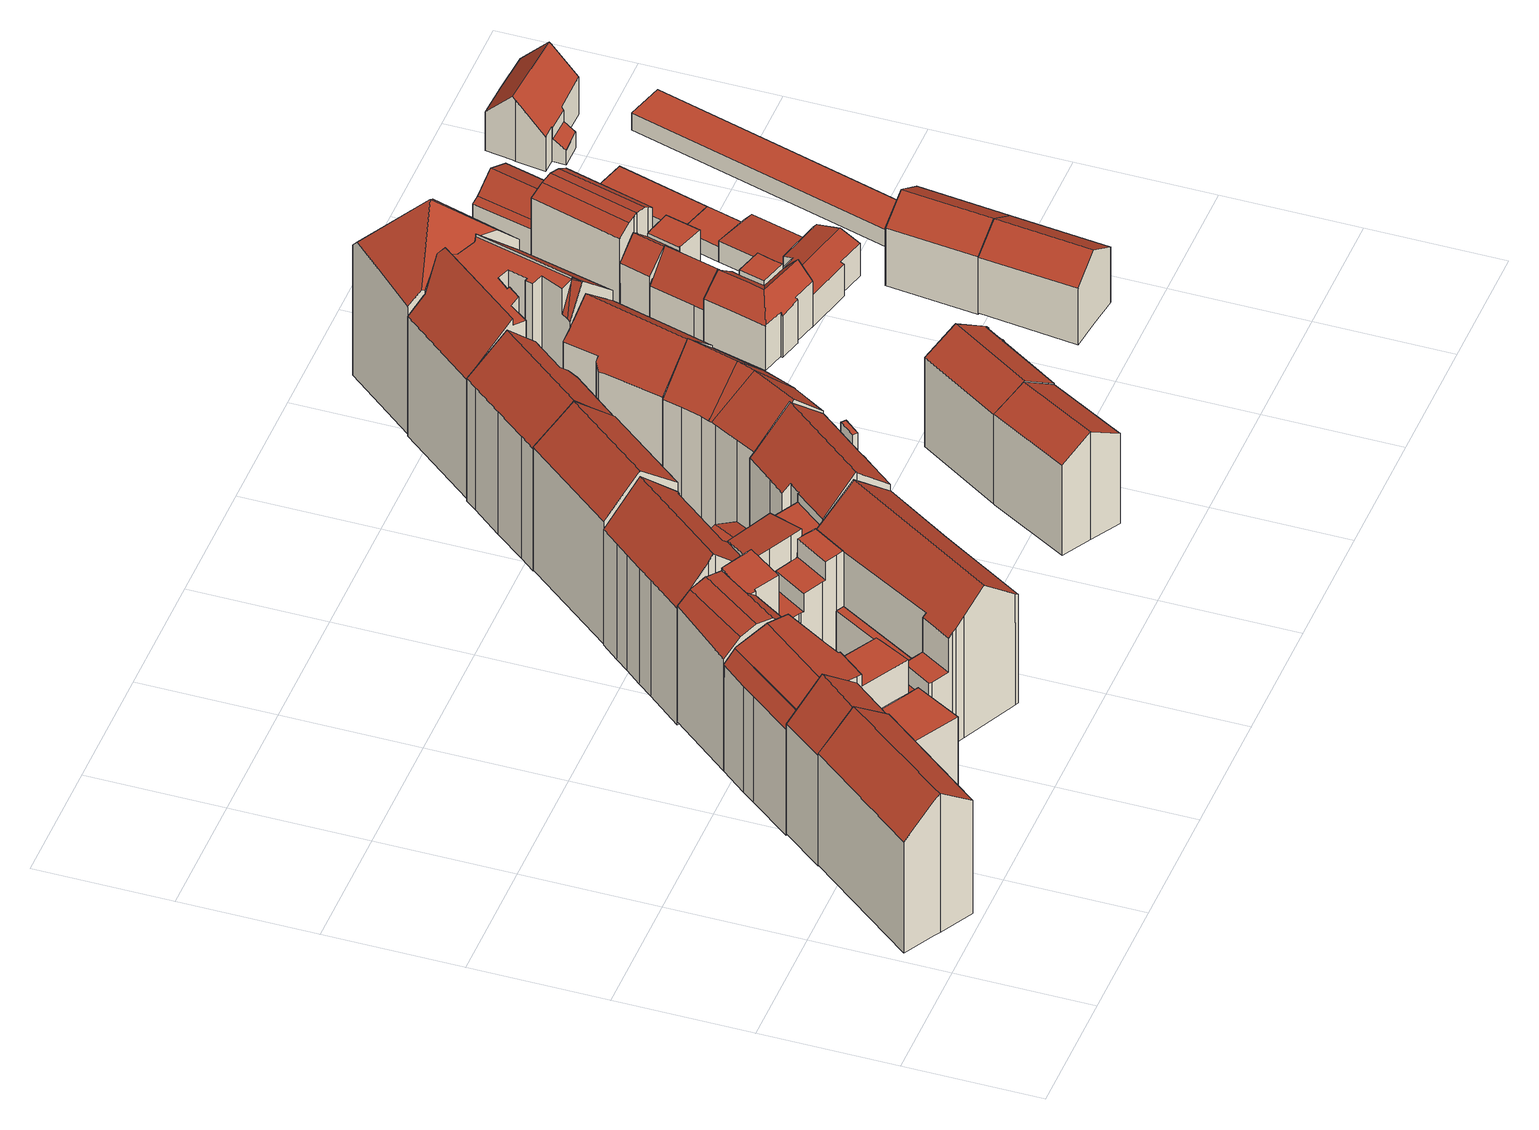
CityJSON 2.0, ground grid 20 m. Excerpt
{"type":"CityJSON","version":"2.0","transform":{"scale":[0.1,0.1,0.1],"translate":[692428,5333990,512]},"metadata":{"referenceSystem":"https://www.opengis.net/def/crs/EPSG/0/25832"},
"CityObjects":{
"building1":{"type":"Building","attributes":{"Gemeindeschluessel":"09162000","HoeheDach":"537.139","HoeheGrund":"513.610","Methode":"2000","NiedrigsteTraufeDesGebaeudes":"532.372","Geometrietyp2DReferenz":"3000","function":"31001_9998","roofType":"3100","measuredHeight":23.53,"storeysAboveGround":6},"geometry":[{"type":"MultiSurface","lod":"2","boundaries":[[[0,1,2,3,4,5]],[[6,7,8,9,5,4,3,10,11,12]],[[13,14,15,16,2,1,0]],[[9,8,7,17,14,13,0,5]],[[6,18,17,7]],[[15,19,12,11,10,16]],[[3,2,16,10]],[[12,19,18,6]],[[17,18,19,15,14]]],"semantics":{"surfaces":[{"type":"WallSurface"},{"type":"GroundSurface"},{"type":"RoofSurface"}],"values":[0,1,2,0,0,0,0,0,2]}}]},
"building2":{"type":"Building","attributes":{"Gemeindeschluessel":"09162000","HoeheDach":"537.050","HoeheGrund":"513.535","Methode":"2000","NiedrigsteTraufeDesGebaeudes":"531.983","Geometrietyp2DReferenz":"3000","function":"31001_9998","roofType":"3100","measuredHeight":23.52,"storeysAboveGround":4},"geometry":[{"type":"MultiSurface","lod":"2","boundaries":[[[20,21,22,23,24]],[[25,26,27,28]],[[24,29,30,20]],[[21,26,25,22]],[[23,16,29,24]],[[20,30,27,26,21]],[[16,28,27,30,29]],[[22,25,28,16,23]]],"semantics":{"surfaces":[{"type":"GroundSurface"},{"type":"RoofSurface"},{"type":"WallSurface"}],"values":[0,1,2,2,2,2,1,2]}}]},
"building3":{"type":"Building","attributes":{"Gemeindeschluessel":"09162000","HoeheDach":"525.330","HoeheGrund":"513.030","Methode":"2000","NiedrigsteTraufeDesGebaeudes":"525.330","Geometrietyp2DReferenz":"3000","function":"31001_9998","roofType":"1000","measuredHeight":12.3,"storeysAboveGround":3},"geometry":[{"type":"MultiSurface","lod":"2","boundaries":[[[31,32,33,34,35,36]],[[37,38,39,40,41,42]],[[43,44,45,46,34,33]],[[47,48,40,39]],[[38,37,49,36,35,34,46,45,47,39]],[[49,37,42,50,31,36]],[[45,44,48,47]],[[50,42,41,40,48,44,43,33,32,31]]],"semantics":{"surfaces":[{"type":"WallSurface"},{"type":"GroundSurface"},{"type":"RoofSurface"}],"values":[0,0,0,0,1,0,0,2]}}]},
"building4":{"type":"Building","attributes":{"Gemeindeschluessel":"09162000","HoeheDach":"533.852","HoeheGrund":"513.115","Methode":"2000","NiedrigsteTraufeDesGebaeudes":"531.038","Geometrietyp2DReferenz":"3000","function":"31001_9998","roofType":"3100","measuredHeight":20.74,"storeysAboveGround":5},"geometry":[{"type":"MultiSurface","lod":"2","boundaries":[[[51,52,53,54,55,56,57,58,59,60,61,62,63,64,65]],[[53,66,67,54]],[[68,69,70,67,66,71]],[[52,71,66,53]],[[61,72,73,62]],[[56,55,70,69,74,75,76]],[[77,78,79,80,81,82,76,75,83]],[[84,85,86,73,72,87,88,89]],[[88,79,78,89]],[[63,86,85,64]],[[51,65,84,89,78,77]],[[58,81,80,59]],[[64,85,84,65]],[[68,90,74,69]],[[60,59,80,79,88,87]],[[83,75,74,90]],[[54,67,70,55]],[[62,73,86,63]],[[57,82,81,58]],[[60,87,72,61]],[[52,51,77,83,90,68,71]],[[56,76,82,57]]],"semantics":{"surfaces":[{"type":"GroundSurface"},{"type":"WallSurface"},{"type":"RoofSurface"}],"values":[0,1,2,1,1,1,2,2,1,1,1,1,1,1,1,2,1,1,1,1,1,1]}}]},
"building5":{"type":"Building","attributes":{"Gemeindeschluessel":"09162000","HoeheDach":"534.780","HoeheGrund":"513.136","Methode":"2000","NiedrigsteTraufeDesGebaeudes":"531.950","Geometrietyp2DReferenz":"3000","function":"31001_1000","roofType":"3100","measuredHeight":21.64,"storeysAboveGround":5},"geometry":[{"type":"MultiSurface","lod":"2","boundaries":[[[91,92,93,94,95,96]],[[97,98,99,100,101]],[[56,97,101,102,103,104,55]],[[101,100,105,94,93,106,107,102]],[[108,100,99]],[[105,95,94]],[[102,107,109,103]],[[56,110,111,112,98,97]],[[55,104,113,114]],[[99,112,111,115,116,96,95,105,108]],[[105,100,108]],[[98,112,99]],[[117,106,93,92]],[[118,116,115,119]],[[117,114,113,109,107,106]],[[119,115,111,110]],[[103,109,113,104]],[[56,55,114,117,92,91,118,119,110]],[[91,96,116,118]]],"semantics":{"surfaces":[{"type":"WallSurface"},{"type":"RoofSurface"},{"type":"GroundSurface"}],"values":[0,1,0,1,0,0,1,0,0,1,0,0,0,0,0,0,1,2,0]}}]},
"building6":{"type":"Building","attributes":{"Gemeindeschluessel":"09162000","HoeheDach":"521.629","HoeheGrund":"512.450","Methode":"1000","NiedrigsteTraufeDesGebaeudes":"521.629","Geometrietyp2DReferenz":"3000","function":"51009_1610","roofType":"1000","measuredHeight":9.18},"geometry":[{"type":"MultiSurface","lod":"2","boundaries":[[[120,121,122,123]],[[124,125,126,127]],[[127,120,123,124]],[[127,126,121,120]],[[123,122,125,124]],[[125,122,121,126]]],"semantics":{"surfaces":[{"type":"WallSurface"},{"type":"GroundSurface"},{"type":"RoofSurface"}],"values":[0,0,1,0,0,2]}}]},
"building7":{"type":"Building","attributes":{"Gemeindeschluessel":"09162000","HoeheDach":"535.880","HoeheGrund":"512.292","Methode":"2000","NiedrigsteTraufeDesGebaeudes":"521.870","Geometrietyp2DReferenz":"3000","function":"31001_1000","roofType":"3100","measuredHeight":23.59,"storeysAboveGround":6},"geometry":[{"type":"MultiSurface","lod":"2","boundaries":[[[128,129,130,131,132,133]],[[134,135,136,137]],[[138,139,140,141]],[[142,143,144,145]],[[146,147,148,129,128,149,142,145,150,151,152,153,154,134,137,155,156,157,158,159,160,161,162,163,164,165,166,138,141,167,168,169]],[[145,144,170,150]],[[171,172,173,174]],[[175,133,132,176,177,178,170,144,143]],[[179,180,171,174,181,182,183,184,185]],[[141,140,186,167]],[[146,187,188,147]],[[165,164,189,190,191,192]],[[146,169,193,194,187]],[[160,184,183,161]],[[156,155,195,196,197,198]],[[166,199,139,138]],[[157,180,179,158]],[[132,131,200,176]],[[147,188,201,148]],[[164,163,181,174,173,189]],[[202,203,204,205]],[[151,178,177,152]],[[153,206,207,154]],[[162,182,181,163]],[[149,175,143,142]],[[150,170,178,151]],[[193,208,186,140,139,199,209,194]],[[161,183,182,162]],[[168,208,193,169]],[[155,137,136,205,204,195]],[[166,165,192,203,202,209,199]],[[210,211,212,213]],[[201,188,187,194,209,202,205,136,135,212,211]],[[159,185,184,160]],[[130,210,213,207,206,200,131]],[[195,204,203,192,191,196]],[[153,152,177,176,200,206]],[[128,133,175,149]],[[129,148,201,211,210,130]],[[158,179,185,159]],[[167,186,208,168]],[[198,197,190,189,173,172]],[[197,196,191,190]],[[134,154,207,213,212,135]],[[157,156,198,172,171,180]]],"semantics":{"surfaces":[{"type":"WallSurface"},{"type":"GroundSurface"},{"type":"RoofSurface"}],"values":[0,0,0,0,1,0,0,2,2,0,0,0,0,0,0,0,0,0,0,0,0,0,0,0,0,0,2,0,0,0,0,0,2,0,2,2,0,0,0,0,0,2,0,0,0]}}]},
"building8":{"type":"Building","attributes":{"Gemeindeschluessel":"09162000","HoeheDach":"537.870","HoeheGrund":"512.509","Methode":"2000","NiedrigsteTraufeDesGebaeudes":"531.220","Geometrietyp2DReferenz":"3000","function":"31001_9998","roofType":"3100","measuredHeight":25.36,"storeysAboveGround":5},"geometry":[{"type":"MultiSurface","lod":"2","boundaries":[[[214,215,216,217,218,219,220,221,222]],[[223,220,219,224]],[[225,218,217,226]],[[227,221,220,223]],[[228,229,230,231]],[[232,226,217,216,233]],[[234,214,222,235]],[[236,237,238,239]],[[240,239,238,241,242,243]],[[240,228,231,244,234,235,227,223,224,225,226,232,245,246,247,248,249,250,236,239]],[[242,241,251,252]],[[231,230,253,244]],[[250,254,237,236]],[[224,219,218,225]],[[235,222,221,227]],[[246,255,256,247]],[[247,256,257,248]],[[245,258,255,246]],[[249,259,254,250]],[[232,233,258,245]],[[249,248,257,252,251,259]],[[240,243,229,228]],[[238,237,254,259,251,241]],[[234,244,253,215,214]],[[253,230,229,243,242,252,257,256,255,258,233,216,215]]],"semantics":{"surfaces":[{"type":"RoofSurface"},{"type":"WallSurface"},{"type":"GroundSurface"}],"values":[0,1,1,1,1,1,1,1,1,2,1,1,1,1,1,1,1,1,1,1,1,1,0,1,0]}}]},
"building9":{"type":"Building","attributes":{"Gemeindeschluessel":"09162000","HoeheDach":"538.719","HoeheGrund":"512.690","Methode":"1000","NiedrigsteTraufeDesGebaeudes":"533.463","Geometrietyp2DReferenz":"3000","function":"31001_1000","roofType":"3100","measuredHeight":26.03,"storeysAboveGround":5},"geometry":[{"type":"MultiSurface","lod":"2","boundaries":[[[260,261,262,263]],[[263,262,264,265,266,267]],[[264,262,261,268,269,270,271,265]],[[267,266,265,271,272,273]],[[268,261,260,274]],[[275,274,260,263,267,273]],[[274,275,273,272,271,270,269,268]]],"semantics":{"surfaces":[{"type":"RoofSurface"},{"type":"WallSurface"},{"type":"GroundSurface"}],"values":[0,0,1,1,1,1,2]}}]},
"building10":{"type":"Building","attributes":{"Gemeindeschluessel":"09162000","HoeheDach":"536.893","HoeheGrund":"512.590","Methode":"2000","NiedrigsteTraufeDesGebaeudes":"530.490","Geometrietyp2DReferenz":"3000","function":"31001_9998","roofType":"3100","measuredHeight":24.3,"storeysAboveGround":6},"geometry":[{"type":"MultiSurface","lod":"2","boundaries":[[[276,277,278,279]],[[280,281,282,283]],[[284,285,286,287]],[[288,289,290,291]],[[292,293,294,295,296,297]],[[298,288,291,299,300,301,302,303,304,276,279,305,297,296,295,306,307,284,287,308,280,283]],[[309,310,292,297,305,279,278]],[[311,281,280,308,287,286]],[[301,312,313,302]],[[300,299,291,290,314,315]],[[307,316,285,284]],[[298,317,289,288]],[[318,319,310,309]],[[318,309,278,277]],[[306,320,316,307]],[[283,282,317,298]],[[313,312,315,314,290,289,317,282,281,311,321,322]],[[322,321,311,286,285,316,320,294,293,292,310,319]],[[304,303,302,313,322,319,318,277,276]],[[295,294,320,306]],[[300,315,312,301]]],"semantics":{"surfaces":[{"type":"WallSurface"},{"type":"GroundSurface"},{"type":"RoofSurface"}],"values":[0,0,0,0,0,1,0,0,0,0,0,0,0,2,0,0,2,2,0,0,0]}}]},
"building11":{"type":"Building","attributes":{"Gemeindeschluessel":"09162000","HoeheDach":"515.246","HoeheGrund":"512.650","Methode":"1000","NiedrigsteTraufeDesGebaeudes":"514.628","Geometrietyp2DReferenz":"3000","function":"31001_2000","roofType":"2100","measuredHeight":2.6,"storeysAboveGround":1},"geometry":[{"type":"MultiSurface","lod":"2","boundaries":[[[323,324,325,326,327]],[[328,329,325,324]],[[327,326,330,331]],[[332,328,324,323]],[[328,332,331,330,329]],[[325,329,330,326]],[[332,323,327,331]]],"semantics":{"surfaces":[{"type":"RoofSurface"},{"type":"WallSurface"},{"type":"GroundSurface"}],"values":[0,1,1,1,2,1,1]}}]},
"building12":{"type":"Building","attributes":{"Gemeindeschluessel":"09162000","HoeheDach":"530.380","HoeheGrund":"512.520","Methode":"2000","NiedrigsteTraufeDesGebaeudes":"530.380","Geometrietyp2DReferenz":"3000","function":"51009_1610","roofType":"1000","measuredHeight":17.86},"geometry":[{"type":"MultiSurface","lod":"2","boundaries":[[[333,334,335,336]],[[337,338,339,340]],[[340,333,336,337]],[[336,335,338,337]],[[340,339,334,333]],[[338,335,334,339]]],"semantics":{"surfaces":[{"type":"WallSurface"},{"type":"GroundSurface"},{"type":"RoofSurface"}],"values":[0,0,1,0,0,2]}}]},
"building13":{"type":"Building","attributes":{"Gemeindeschluessel":"09162000","HoeheDach":"518.730","HoeheGrund":"512.625","Methode":"2000","NiedrigsteTraufeDesGebaeudes":"516.990","Geometrietyp2DReferenz":"3000","function":"31001_2000","roofType":"3100","measuredHeight":6.11},"geometry":[{"type":"MultiSurface","lod":"2","boundaries":[[[341,342,343,344,345]],[[345,344,346,347]],[[328,348,287,284,332]],[[348,343,342,287]],[[328,346,344,343,348]],[[287,342,341,284]],[[332,347,346,328]],[[284,341,345,347,332]]],"semantics":{"surfaces":[{"type":"RoofSurface"},{"type":"GroundSurface"},{"type":"WallSurface"}],"values":[0,0,1,2,2,2,2,2]}}]},
"building14":{"type":"Building","attributes":{"Gemeindeschluessel":"09162000","HoeheDach":"533.590","HoeheGrund":"512.590","Methode":"2000","NiedrigsteTraufeDesGebaeudes":"533.590","Geometrietyp2DReferenz":"3000","function":"51009_1610","roofType":"1000","measuredHeight":21},"geometry":[{"type":"MultiSurface","lod":"2","boundaries":[[[349,350,351,288]],[[298,352,353,354]],[[288,298,354,349]],[[354,353,350,349]],[[288,351,352,298]],[[350,353,352,351]]],"semantics":{"surfaces":[{"type":"WallSurface"},{"type":"GroundSurface"},{"type":"RoofSurface"}],"values":[0,0,1,0,0,2]}}]},
"building15":{"type":"Building","attributes":{"Gemeindeschluessel":"09162000","HoeheDach":"538.790","HoeheGrund":"512.490","Methode":"2000","NiedrigsteTraufeDesGebaeudes":"533.204","Geometrietyp2DReferenz":"3000","function":"31001_1000","roofType":"3100","measuredHeight":26.3,"storeysAboveGround":5},"geometry":[{"type":"MultiSurface","lod":"2","boundaries":[[[355,356,357,358]],[[359,360,361,362,356,355]],[[362,363,364,365,366,357,356]],[[367,368,369,370]],[[358,357,366,371]],[[372,373,374,375]],[[376,370,369,377]],[[378,365,364,379]],[[361,374,373,377,369,368,363,362]],[[371,366,365,378]],[[363,368,367,380,379,364]],[[376,372,375,360,359,355,358,371,378,379,380,367,370]],[[375,374,361,360]],[[376,377,373,372]]],"semantics":{"surfaces":[{"type":"WallSurface"},{"type":"RoofSurface"},{"type":"GroundSurface"}],"values":[0,0,1,0,0,0,0,0,1,0,0,2,0,0]}}]},
"building16":{"type":"Building","attributes":{"Gemeindeschluessel":"09162000","HoeheDach":"536.850","HoeheGrund":"512.620","Methode":"2000","NiedrigsteTraufeDesGebaeudes":"530.855","Geometrietyp2DReferenz":"3000","function":"31001_9998","roofType":"3100","measuredHeight":24.23,"storeysAboveGround":5},"geometry":[{"type":"MultiSurface","lod":"2","boundaries":[[[381,382,383,384]],[[280,385,386,287]],[[287,386,387,388]],[[389,390,391,392,393,394]],[[395,396,397,283]],[[384,383,398,399]],[[393,392,400,401,402]],[[385,403,404,405,406,387,386]],[[395,407,389,394,408,396]],[[409,400,392,391]],[[402,401,398,383,382,410]],[[404,402,410,405]],[[401,400,409,411,399,398]],[[388,387,406,412]],[[413,283,397,403,385,280]],[[406,405,410,382,381,414,415,412]],[[391,390,389,407,395,283,413,280,287,388,412,415,414,381,384,399,411,409]],[[408,394,393,402,404]],[[397,396,408,404,403]]],"semantics":{"surfaces":[{"type":"WallSurface"},{"type":"RoofSurface"},{"type":"GroundSurface"}],"values":[0,0,0,0,0,0,1,1,0,0,1,1,0,0,0,0,2,1,1]}}]},
"building17":{"type":"Building","attributes":{"Gemeindeschluessel":"09162000","HoeheDach":"530.395","HoeheGrund":"512.240","Methode":"1000","NiedrigsteTraufeDesGebaeudes":"527.440","Geometrietyp2DReferenz":"3000","function":"31001_1000","roofType":"3100","measuredHeight":18.16,"storeysAboveGround":6},"geometry":[{"type":"MultiSurface","lod":"2","boundaries":[[[416,417,418,419,420,421]],[[421,420,419,422,423,424]],[[425,426,417,416]],[[427,428,424,423,422,429,430,431]],[[418,417,430,429,422,419]],[[427,425,416,428]],[[430,417,426,431]],[[428,416,421,424]],[[431,426,425,427]]],"semantics":{"surfaces":[{"type":"RoofSurface"},{"type":"WallSurface"},{"type":"GroundSurface"}],"values":[0,1,0,2,1,1,1,1,1]}}]},
"building18":{"type":"Building","attributes":{"Gemeindeschluessel":"09162000","HoeheDach":"536.840","HoeheGrund":"512.600","Methode":"2000","NiedrigsteTraufeDesGebaeudes":"531.036","Geometrietyp2DReferenz":"3000","function":"31001_9998","roofType":"3100","measuredHeight":24.24,"storeysAboveGround":5},"geometry":[{"type":"MultiSurface","lod":"2","boundaries":[[[432,433,434,435]],[[436,437,438,439,434,433,440,441,442,443,444,445]],[[409,446,411,399,447,448,449,450,451,432,435,452,453,454]],[[435,434,439,452]],[[411,446,409,455,456,436,445,399]],[[438,457,454,453,452,439]],[[456,455,457,438,437,436]],[[451,440,433,432]],[[445,444,443,442,449,448,447,399]],[[454,457,455,409]],[[442,441,440,451,450,449]]],"semantics":{"surfaces":[{"type":"WallSurface"},{"type":"RoofSurface"},{"type":"GroundSurface"}],"values":[0,1,2,0,0,0,1,0,0,0,0]}}]},
"building19":{"type":"Building","attributes":{"Gemeindeschluessel":"09162000","HoeheDach":"530.372","HoeheGrund":"512.230","Methode":"1000","NiedrigsteTraufeDesGebaeudes":"527.335","Geometrietyp2DReferenz":"3000","function":"31001_1000","roofType":"3100","measuredHeight":18.14,"storeysAboveGround":6},"geometry":[{"type":"MultiSurface","lod":"2","boundaries":[[[422,458,459,460]],[[461,462,463,464]],[[465,466,467,431]],[[468,469,462,461]],[[470,471,472,473]],[[474,469,468,475,476,477]],[[464,463,471,470]],[[430,478,458,422]],[[467,466,479,472,471,463,462,469,474,480]],[[460,459,477,476]],[[481,479,466,465]],[[478,480,474,477,459,458]],[[461,464,470,473,481,465,431,482,430,422,460,476,475,468]],[[473,472,479,481]],[[482,431,467,480,478,430]]],"semantics":{"surfaces":[{"type":"WallSurface"},{"type":"RoofSurface"},{"type":"GroundSurface"}],"values":[0,0,0,0,0,0,0,0,1,0,0,1,2,0,0]}}]},
"building20":{"type":"Building","attributes":{"Gemeindeschluessel":"09162000","HoeheDach":"540.230","HoeheGrund":"512.850","Methode":"2000","NiedrigsteTraufeDesGebaeudes":"532.644","Geometrietyp2DReferenz":"3000","function":"31001_9998","roofType":"2100","measuredHeight":27.38,"storeysAboveGround":5},"geometry":[{"type":"MultiSurface","lod":"2","boundaries":[[[483,484,485]],[[486,487,488,489]],[[490,491,492,493,494,495]],[[483,496,497]],[[498,499,500,501]],[[489,488,499,498]],[[502,503,504,505]],[[506,507,487,486]],[[508,494,493,485,484,509]],[[508,510,511,495,494]],[[509,483,512,513]],[[514,515,516,517]],[[501,500,515,514]],[[518,519,520,504,503,521]],[[522,519,518,523]],[[524,525,510,508,509,513]],[[526,527,528,529]],[[483,497,512]],[[530,517,516,523,518,521]],[[528,524,513,512,497,496,529]],[[526,529,496,483,485,493,492,531,522,523,516,515,500,499,488,487,507,532,533]],[[534,511,510,525]],[[535,531,492,491]],[[530,521,503,502]],[[484,483,509]],[[535,536,520,519,522,531]],[[524,528,527,537,538,506,486,489,498,501,514,517,530,502,505,536,535,491,490,534,525]],[[532,538,537,533]],[[490,495,511,534]],[[538,532,507,506]],[[527,526,533,537]],[[505,504,520,536]]],"semantics":{"surfaces":[{"type":"WallSurface"},{"type":"RoofSurface"},{"type":"GroundSurface"}],"values":[0,0,0,0,0,0,0,0,0,1,1,0,0,1,0,0,0,1,0,0,1,0,0,0,1,0,2,0,0,0,0,0]}}]},
"building21":{"type":"Building","attributes":{"Gemeindeschluessel":"09162000","HoeheDach":"543.750","HoeheGrund":"513.240","Methode":"2000","NiedrigsteTraufeDesGebaeudes":"534.381","Geometrietyp2DReferenz":"3000","function":"31001_9998","roofType":"4000","measuredHeight":30.51,"storeysAboveGround":6},"geometry":[{"type":"MultiSurface","lod":"2","boundaries":[[[539,540,541,542]],[[543,544,545,546,547]],[[548,549,550,551]],[[548,552,553,549]],[[543,547,549,553]],[[554,555,556,557]],[[558,550,546,545]],[[542,541,559,560]],[[552,554,557,539,542,560,544,543,553]],[[544,560,559,558,545]],[[559,541,540,556,555,551,550,558]],[[557,556,540,539]],[[551,555,554,552,548]],[[550,549,547,546]]],"semantics":{"surfaces":[{"type":"WallSurface"},{"type":"RoofSurface"},{"type":"GroundSurface"}],"values":[0,0,1,0,0,0,1,0,2,0,1,0,0,1]}}]},
"building22":{"type":"Building","attributes":{"Gemeindeschluessel":"09162000","HoeheDach":"523.020","HoeheGrund":"512.760","Methode":"2000","NiedrigsteTraufeDesGebaeudes":"519.946","Geometrietyp2DReferenz":"3000","function":"31001_1000","roofType":"3100","measuredHeight":10.26,"storeysAboveGround":2},"geometry":[{"type":"MultiSurface","lod":"2","boundaries":[[[561,562,563,564]],[[561,564,565,566,567,568,569,570]],[[571,572,573,574,575,576]],[[577,565,564,578]],[[579,580,581,582,561,570]],[[583,584,585,586]],[[587,588,589,590]],[[590,591,592,593,594,583,586,595,596,597,598,599,600,576,575,574,601,602,603,577,578,587]],[[604,589,588,563,562]],[[588,587,578,564,563]],[[605,594,593,592,581,580]],[[606,607,608,600,599,598]],[[609,570,569,568,573,572,571]],[[608,607,606,610,611,612,585,584,605,580,579,570,609]],[[612,611,596,595,586,585]],[[597,596,611,610,606,598]],[[600,608,609,571,576]],[[592,591,590,589,604,582,581]],[[582,604,562,561]],[[603,566,565,577]],[[602,567,566,603]],[[594,605,584,583]],[[568,567,602,601,574,573]]],"semantics":{"surfaces":[{"type":"WallSurface"},{"type":"RoofSurface"},{"type":"GroundSurface"}],"values":[0,1,0,0,1,0,0,2,1,0,0,0,1,1,0,0,0,0,0,0,0,0,0]}}]},
"building23":{"type":"Building","attributes":{"Gemeindeschluessel":"09162000","HoeheDach":"523.140","HoeheGrund":"512.671","Methode":"2000","NiedrigsteTraufeDesGebaeudes":"518.421","Geometrietyp2DReferenz":"3000","function":"31001_1000","roofType":"3100","measuredHeight":10.47,"storeysAboveGround":2},"geometry":[{"type":"MultiSurface","lod":"2","boundaries":[[[613,614,615,616]],[[617,618,619,620]],[[620,619,621,622]],[[623,624,625,626]],[[624,627,628,629,625]],[[627,630,631,632,628]],[[624,623,630,627]],[[613,626,625,629,614]],[[632,633,621,619,618,615,614,629,628]],[[634,633,632,631]],[[630,623,626,613,616,617,620,622,634,631]],[[622,621,633,634]],[[616,615,618,617]]],"semantics":{"surfaces":[{"type":"WallSurface"},{"type":"RoofSurface"},{"type":"GroundSurface"}],"values":[0,0,0,0,1,0,0,0,1,0,2,0,0]}}]},
"building24":{"type":"Building","attributes":{"Gemeindeschluessel":"09162000","HoeheDach":"515.783","HoeheGrund":"512.647","Methode":"1000","NiedrigsteTraufeDesGebaeudes":"515.783","Geometrietyp2DReferenz":"3000","function":"51009_1610","roofType":"1000","measuredHeight":3.14},"geometry":[{"type":"MultiSurface","lod":"2","boundaries":[[[635,636,637,638,639,640]],[[641,642,638,637]],[[642,643,639,638]],[[635,640,644,645]],[[645,644,643,642,641,646]],[[646,641,637,636]],[[635,645,646,636]],[[644,640,639,643]]],"semantics":{"surfaces":[{"type":"GroundSurface"},{"type":"WallSurface"},{"type":"RoofSurface"}],"values":[0,1,1,1,2,1,1,1]}}]},
"building25":{"type":"Building","attributes":{"Gemeindeschluessel":"09162000","HoeheDach":"525.183","HoeheGrund":"512.690","Methode":"1000","NiedrigsteTraufeDesGebaeudes":"522.143","Geometrietyp2DReferenz":"3000","function":"31001_1000","roofType":"3100","measuredHeight":12.49,"storeysAboveGround":3},"geometry":[{"type":"MultiSurface","lod":"2","boundaries":[[[647,648,649,650]],[[649,648,651,652]],[[653,654,655,656]],[[650,657,653,656,658,647]],[[651,648,647,658,656,655]],[[652,651,655,654]],[[657,650,649,652,654,653]]],"semantics":{"surfaces":[{"type":"WallSurface"},{"type":"RoofSurface"},{"type":"GroundSurface"}],"values":[0,1,0,2,0,1,0]}}]},
"building26":{"type":"Building","attributes":{"Gemeindeschluessel":"09162000","HoeheDach":"523.040","HoeheGrund":"512.760","Methode":"2000","NiedrigsteTraufeDesGebaeudes":"519.980","Geometrietyp2DReferenz":"3000","function":"31001_9998","roofType":"3100","measuredHeight":10.28,"storeysAboveGround":2},"geometry":[{"type":"MultiSurface","lod":"2","boundaries":[[[659,660,661,662,663,664]],[[659,664,665,666]],[[667,668,669,660,659,666,670,671,672,673]],[[666,665,674,670]],[[670,674,675,671]],[[671,675,676,672]],[[677,678,663,662]],[[669,679,661,660]],[[669,668,680,681,679]],[[667,682,680,668]],[[677,662,661,679,681,683]],[[667,673,684,678,677,683,682]],[[684,676,675,674,665,664,663,678]],[[683,681,680,682]],[[672,676,684,673]]],"semantics":{"surfaces":[{"type":"WallSurface"},{"type":"GroundSurface"},{"type":"RoofSurface"}],"values":[0,0,1,0,0,0,0,0,0,0,2,0,2,2,0]}}]},
"building27":{"type":"Building","attributes":{"Gemeindeschluessel":"09162000","HoeheDach":"519.096","HoeheGrund":"512.570","Methode":"1000","NiedrigsteTraufeDesGebaeudes":"517.926","Geometrietyp2DReferenz":"3000","function":"31001_1000","roofType":"3100","measuredHeight":6.53,"storeysAboveGround":2},"geometry":[{"type":"MultiSurface","lod":"2","boundaries":[[[685,686,687,688,689,690,691]],[[692,693,694,695]],[[696,697,698,699,688,687]],[[700,701,702,703]],[[703,702,704,705]],[[706,691,690,707]],[[690,689,693,692,708,707]],[[709,686,685,710]],[[696,687,686,709]],[[710,685,691,706]],[[697,696,709,710,706,707,708,692,695,700,703,705,698]],[[688,699,704,702,701,694,693,689]],[[695,694,701,700]],[[705,704,699,698]]],"semantics":{"surfaces":[{"type":"RoofSurface"},{"type":"WallSurface"},{"type":"GroundSurface"}],"values":[0,1,1,1,1,1,1,1,1,1,2,0,1,1]}}]},
"building28":{"type":"Building","attributes":{"Gemeindeschluessel":"09162000","HoeheDach":"525.730","HoeheGrund":"512.874","Methode":"2000","NiedrigsteTraufeDesGebaeudes":"524.188","Geometrietyp2DReferenz":"3000","function":"31001_9998","roofType":"3100","measuredHeight":12.86,"storeysAboveGround":4},"geometry":[{"type":"MultiSurface","lod":"2","boundaries":[[[711,712,713,714]],[[715,716,713,712]],[[717,718,719,720,716,715]],[[721,722,711,714,723,724,725,726]],[[727,728,729,730,731]],[[725,728,727,726]],[[724,723,720,719,730,729]],[[732,731,730,719,718]],[[721,726,727,731,732]],[[711,722,717,715,712]],[[723,714,713,716,720]],[[724,729,728,725]],[[722,721,732,718,717]]],"semantics":{"surfaces":[{"type":"WallSurface"},{"type":"RoofSurface"},{"type":"GroundSurface"}],"values":[0,1,1,2,1,0,0,1,0,0,0,0,0]}}]},
"building29":{"type":"Building","attributes":{"Gemeindeschluessel":"09162000","HoeheDach":"525.213","HoeheGrund":"512.530","Methode":"1000","NiedrigsteTraufeDesGebaeudes":"522.144","Geometrietyp2DReferenz":"3000","function":"31001_1000","roofType":"3100","measuredHeight":12.68,"storeysAboveGround":3},"geometry":[{"type":"MultiSurface","lod":"2","boundaries":[[[733,734,648,735]],[[736,734,733,737,738,739]],[[740,735,648,651,741,742]],[[742,741,739,738]],[[648,734,736,651]],[[651,736,739,741]],[[735,740,742,738,737,733]]],"semantics":{"surfaces":[{"type":"WallSurface"},{"type":"RoofSurface"},{"type":"GroundSurface"}],"values":[0,0,0,0,1,1,2]}}]},
"building30":{"type":"Building","attributes":{"Gemeindeschluessel":"09162000","HoeheDach":"516.124","HoeheGrund":"512.500","Methode":"1000","NiedrigsteTraufeDesGebaeudes":"515.411","Geometrietyp2DReferenz":"3000","function":"31001_2000","roofType":"1000","measuredHeight":3.62},"geometry":[{"type":"MultiSurface","lod":"2","boundaries":[[[743,744,745,746]],[[747,748,749,750,744,743]],[[745,744,750,749,751,752,753,754,755]],[[755,754,753,756,757,758]],[[759,751,749,748]],[[748,747,743,746,758,757,756,760,759]],[[746,745,755,758]],[[752,751,759,760,756,753]]],"semantics":{"surfaces":[{"type":"WallSurface"},{"type":"RoofSurface"},{"type":"GroundSurface"}],"values":[0,0,1,0,0,2,0,0]}}]},
"building31":{"type":"Building","attributes":{"Gemeindeschluessel":"09162000","HoeheDach":"515.132","HoeheGrund":"512.460","Methode":"1000","NiedrigsteTraufeDesGebaeudes":"515.132","Geometrietyp2DReferenz":"3000","function":"31001_2000","roofType":"1000","measuredHeight":2.67},"geometry":[{"type":"MultiSurface","lod":"2","boundaries":[[[760,761,762,756]],[[762,763,764,756]],[[761,765,763,762]],[[760,756,764,766]],[[760,766,765,761]],[[765,766,764,763]]],"semantics":{"surfaces":[{"type":"WallSurface"},{"type":"RoofSurface"},{"type":"GroundSurface"}],"values":[0,0,1,2,0,0]}}]},
"building32":{"type":"Building","attributes":{"Gemeindeschluessel":"09162000","HoeheDach":"522.196","HoeheGrund":"512.877","Methode":"2000","NiedrigsteTraufeDesGebaeudes":"516.160","Geometrietyp2DReferenz":"3000","function":"31001_9998","roofType":"3100","measuredHeight":9.32,"storeysAboveGround":2},"geometry":[{"type":"MultiSurface","lod":"2","boundaries":[[[767,723,768,769,770,714]],[[771,772,773,774,775,776,724,777,723,767,714,778,779,780,781,782,783]],[[768,784,785,769]],[[777,786,768,723]],[[769,785,787,770]],[[785,784,788,789,790,791,792,783,782,781,780,779,778,787]],[[793,794,795,796,797,790,789,798]],[[799,792,791,800]],[[791,790,797,800]],[[789,788,801,798]],[[714,770,787,778]],[[783,792,799,771]],[[786,801,788,784,768]],[[772,771,799,800,797,796,773]],[[724,776,775,794,793,798,801,786,777]],[[775,774,773,796,795,794]]],"semantics":{"surfaces":[{"type":"WallSurface"},{"type":"GroundSurface"},{"type":"RoofSurface"}],"values":[0,1,2,0,2,0,2,2,0,0,0,0,2,0,0,0]}}]},
"building33":{"type":"Building","attributes":{"Gemeindeschluessel":"09162000","HoeheDach":"515.119","HoeheGrund":"512.500","Methode":"1000","NiedrigsteTraufeDesGebaeudes":"515.119","Geometrietyp2DReferenz":"3000","function":"31001_2000","roofType":"1000","measuredHeight":2.62},"geometry":[{"type":"MultiSurface","lod":"2","boundaries":[[[766,765,763,764]],[[766,764,802,803,804]],[[805,806,804,803,802,807]],[[764,763,807,802]],[[766,804,806,765]],[[765,806,805,807,763]]],"semantics":{"surfaces":[{"type":"WallSurface"},{"type":"GroundSurface"},{"type":"RoofSurface"}],"values":[0,1,0,0,0,2]}}]},
"building34":{"type":"Building","attributes":{"Gemeindeschluessel":"09162000","HoeheDach":"515.089","HoeheGrund":"512.230","Methode":"1000","NiedrigsteTraufeDesGebaeudes":"515.089","Geometrietyp2DReferenz":"3000","function":"31001_2000","roofType":"1000","measuredHeight":2.86},"geometry":[{"type":"MultiSurface","lod":"2","boundaries":[[[808,809,810,811]],[[810,809,812,813]],[[814,812,809,808]],[[815,814,808,811]],[[811,810,813,815]],[[815,813,812,814]]],"semantics":{"surfaces":[{"type":"WallSurface"},{"type":"RoofSurface"},{"type":"GroundSurface"}],"values":[0,1,0,2,0,0]}}]},
"building35":{"type":"Building","attributes":{"Gemeindeschluessel":"09162000","HoeheDach":"523.380","HoeheGrund":"512.610","Methode":"2000","NiedrigsteTraufeDesGebaeudes":"515.128","Geometrietyp2DReferenz":"3000","function":"31001_9998","roofType":"3100","measuredHeight":10.77,"storeysAboveGround":2},"geometry":[{"type":"MultiSurface","lod":"2","boundaries":[[[816,817,818,819,820]],[[821,819,818,822]],[[823,824,825,826,827,828,829,830,831,832,833,834,821,822,835]],[[836,837,838,839]],[[840,839,838,841,831,830,829]],[[842,836,839,840]],[[832,843,844,833]],[[828,842,840,829]],[[845,824,823,835,817,816]],[[841,838,837,846,847,845,816,820,844,843]],[[844,820,819,821,834,833]],[[824,845,847,825]],[[837,836,842,828,827,826,846]],[[822,818,817,835]],[[831,841,843,832]],[[825,847,846,826]]],"semantics":{"surfaces":[{"type":"RoofSurface"},{"type":"WallSurface"},{"type":"GroundSurface"}],"values":[0,1,2,1,1,0,1,1,1,0,1,1,1,1,1,1]}}]}
},
"vertices":[
[3,67,204],[3,68,204],[133,232,204],[133,232,16],[3,68,16],[3,67,16],[108,10,16],[58,37,16],[57,37,16],[49,42,16],[183,204,16],[187,202,16],[239,172,16],[49,42,244],[57,37,251],[187,202,251],[183,204,248],[58,37,251],[108,10,207],[239,172,205],
[181,293,15],[289,234,15],[239,172,15],[183,204,15],[133,232,15],[239,172,201],[289,234,201],[236,263,250],[186,203,250],[133,232,201],[181,293,200],
[239,172,133],[259,197,133],[289,234,133],[289,234,10],[259,197,10],[239,172,10],[345,114,10],[383,182,10],[384,183,10],[384,183,133],[383,182,133],[345,114,133],[350,201,133],[368,191,133],[368,191,10],[350,201,10],[370,190,10],[370,190,133],[244,170,10],[244,170,133],
[289,234,11],[181,293,11],[231,356,11],[245,374,11],[277,413,11],[377,360,11],[352,316,11],[340,295,11],[328,273,11],[341,265,11],[344,271,11],[347,272,11],[396,245,11],[392,237,11],[368,191,11],[231,356,191],[245,374,191],[199,283,208],[294,404,208],[277,413,192],[181,293,191],[344,271,190],[347,272,190],[294,404,209],[344,377,219],[377,360,213],[289,234,211],[297,230,210],[331,272,210],[328,273,210],[340,295,211],[352,316,211],[248,256,218],[368,191,190],[392,237,190],[396,245,190],[341,265,190],[331,272,190],[297,230,190],[199,283,210],
[463,446,11],[412,472,11],[412,472,224],[421,467,222],[421,467,227],[463,446,227],[377,360,199],[406,415,206],[399,419,213],[390,423,222],[353,372,222],[328,386,228],[303,399,222],[277,413,200],[409,450,222],[399,478,227],[396,480,228],[390,423,213],[371,493,222],[408,417,11],[408,417,214],[406,415,213],[352,504,206],[352,504,11],[446,397,214],[469,443,227],[399,478,11],[469,443,11],[446,397,11],
[536,350,4],[536,350,96],[548,344,96],[548,344,4],[463,200,4],[463,200,96],[452,206,96],[452,206,4],
[384,183,3],[404,171,3],[404,171,129],[400,174,129],[400,174,99],[384,183,99],[463,200,3],[463,200,192],[548,344,188],[548,344,3],[685,328,3],[685,328,188],[686,328,187],[686,328,3],[368,191,3],[368,191,99],[392,237,99],[392,237,3],[453,145,3],[441,151,3],[436,154,3],[370,190,3],[394,237,3],[416,225,3],[427,219,3],[429,218,3],[452,206,3],[536,350,3],[514,361,3],[480,378,3],[477,380,3],[445,396,3],[446,397,3],[469,443,3],[472,447,3],[506,431,3],[540,414,3],[558,405,3],[637,357,3],[617,226,3],[544,102,3],[539,104,3],[394,237,99],[483,376,129],[483,376,159],[515,426,159],[515,426,129],[370,190,99],[428,218,99],[427,219,99],[416,225,99],[477,380,129],[480,378,129],[506,431,129],[472,447,129],[469,443,129],[446,397,129],[445,396,129],[617,226,191],[453,145,208],[441,151,197],[540,414,159],[551,409,159],[551,409,190],[558,405,190],[539,104,191],[488,129,239],[536,350,190],[519,358,190],[519,358,159],[514,361,159],[637,357,235],[428,218,129],[436,154,193],[578,393,187],[578,393,190],[547,344,190],[547,344,187],[429,218,129],[452,206,129],[544,102,187],[633,360,239],[430,157,129],[430,157,187],[458,203,187],[458,203,129],
[399,478,250],[407,474,259],[524,616,259],[472,648,201],[451,622,201],[434,602,201],[414,578,201],[396,556,201],[352,504,201],[414,578,5],[434,602,5],[451,622,5],[472,648,5],[396,556,5],[469,443,5],[469,443,194],[463,446,201],[463,446,5],[578,583,5],[578,583,200],[399,478,5],[352,504,5],[540,414,5],[540,414,202],[506,431,202],[506,431,5],[472,447,5],[475,446,203],[475,446,192],[472,447,195],[412,472,5],[575,580,5],[573,582,5],[552,556,5],[503,495,5],[584,458,5],[558,405,5],[512,491,194],[512,491,192],[412,472,254],[558,405,202],[573,582,202],[552,556,202],[503,495,201],[575,580,200],[584,458,194],
[578,583,215],[677,705,215],[630,745,267],[525,616,267],[625,749,261],[583,784,215],[578,778,215],[472,648,215],[677,705,7],[630,745,7],[625,749,7],[583,784,7],[578,778,7],[472,648,7],[578,583,7],[525,616,7],
[558,405,6],[558,405,185],[584,458,185],[584,458,6],[743,486,6],[743,486,248],[791,458,199],[791,458,6],[685,522,6],[685,522,189],[695,515,200],[695,515,6],[744,401,6],[744,401,199],[731,385,199],[731,385,6],[629,434,200],[631,437,200],[642,450,200],[642,450,6],[631,437,6],[629,434,6],[763,424,6],[727,379,6],[712,361,6],[685,328,6],[637,357,6],[637,358,6],[588,387,6],[627,435,6],[632,458,6],[653,483,6],[743,487,6],[627,435,185],[627,435,199],[743,487,249],[685,328,199],[637,357,248],[727,379,199],[712,361,199],[653,483,189],[763,424,199],[588,387,185],[588,387,199],[632,458,189],[678,408,249],[637,358,249],
[629,553,32],[654,584,32],[666,605,32],[644,616,26],[607,564,26],[654,584,6],[666,605,6],[644,616,6],[607,564,6],[629,553,6],
[731,385,5],[731,385,184],[737,380,184],[737,380,5],[718,357,5],[718,357,184],[712,361,184],[712,361,5],
[685,522,56],[695,515,51],[714,550,51],[681,568,67],[663,534,67],[654,584,54],[629,553,50],[714,550,6],
[750,396,6],[750,396,216],[744,401,216],[763,424,216],[769,419,216],[769,419,6],
[583,784,5],[583,784,212],[602,807,212],[602,807,5],[630,744,5],[677,705,5],[677,705,213],[630,744,268],[736,874,268],[688,913,212],[675,897,212],[638,852,212],[758,856,5],[758,856,242],[769,847,230],[769,847,5],[638,852,5],[741,792,5],[741,792,218],[739,779,212],[739,779,5],[731,800,5],[731,800,229],[675,897,5],[688,913,5],[736,874,5],
[743,609,6],[743,609,190],[751,639,190],[751,639,6],[743,486,242],[695,515,189],[713,549,189],[713,549,6],[856,558,6],[857,561,6],[872,615,6],[872,615,189],[857,561,189],[856,558,189],[834,511,6],[834,511,191],[791,458,203],[759,668,189],[759,668,6],[879,642,189],[819,655,249],[798,579,249],[749,483,249],[787,551,249],[737,593,189],[734,586,189],[835,512,6],[835,512,192],[879,642,6],[738,597,189],[819,655,6],[734,586,6],[749,483,6],[738,597,6],[737,593,6],
[889,124,184],[955,240,184],[938,251,171],[914,267,154],[913,265,154],[846,148,154],[914,267,2],[913,265,2],[846,148,2],[932,99,154],[997,213,154],[932,99,2],[889,124,2],[938,251,2],[955,240,2],[997,213,2],
[799,771,6],[799,771,203],[812,824,201],[812,824,6],[819,655,248],[819,656,248],[862,811,248],[828,819,216],[793,772,197],[784,766,191],[783,765,190],[781,755,191],[760,671,193],[759,668,193],[833,652,6],[760,671,6],[781,755,6],[783,765,6],[784,766,6],[793,772,6],[828,819,6],[862,811,6],[922,795,6],[879,642,193],[833,652,235],[922,795,193],
[914,267,153],[994,390,153],[994,390,2],[1078,332,2],[1078,332,153],[1075,334,156],[1075,334,2],[1057,306,2],[1057,306,156],[997,213,156],[1080,335,2],[1080,335,153],[1059,309,2],[1059,309,156],[1062,307,153],[1062,307,2],[1037,363,184],[1037,363,2],[1035,364,2],[1035,364,183],[955,240,183],[1060,304,153],[957,239,184],[1060,304,2],[957,239,2],
[857,828,271],[858,828,273],[858,828,271],[827,919,9],[827,919,271],[811,901,271],[811,901,9],[905,977,9],[886,972,9],[886,972,271],[897,975,271],[897,975,275],[905,977,268],[834,833,271],[834,833,229],[815,899,9],[815,899,271],[800,881,271],[800,881,9],[782,1028,9],[782,1028,211],[803,1011,238],[803,1011,9],[847,912,9],[847,912,271],[854,813,275],[854,813,273],[922,795,210],[963,938,206],[830,824,226],[828,820,224],[780,884,9],[780,884,271],[758,856,271],[758,856,9],[743,869,282],[850,1000,282],[846,1010,272],[688,913,211],[850,1000,271],[743,869,271],[828,820,9],[922,795,9],[831,873,271],[831,873,9],[850,867,9],[850,867,271],[688,913,9],[855,985,271],[839,883,271],[834,884,271],[963,938,9],[855,985,9],[846,1010,9],[834,884,9],[839,883,9],
[855,985,12],[855,985,245],[846,1010,266],[846,1010,12],[871,1135,12],[782,1028,12],[782,1028,227],[863,1126,246],[871,1135,232],[963,938,224],[999,1070,227],[895,1037,318],[933,958,258],[963,938,12],[999,1070,12],[905,977,12],[905,977,263],[886,972,248],[886,972,12],[798,1015,246],[803,1011,244],[803,1011,12],
[1140,663,83],[1140,663,91],[1150,701,91],[1150,701,83],[1153,712,83],[1148,713,87],[1122,719,108],[1120,720,110],[1108,672,110],[1101,649,110],[1063,634,83],[1076,681,83],[1088,728,83],[1088,728,8],[1076,681,8],[1063,634,8],[1153,712,8],[1150,701,8],[1134,640,110],[1174,628,110],[1176,636,102],[1180,652,83],[1168,606,8],[1168,606,84],[1130,616,84],[1130,616,8],[1191,690,8],[1191,690,91],[1183,664,91],[1183,664,8],[1180,652,8],[1176,636,8],[1174,628,8],[1168,607,8],[1130,615,8],[1129,613,8],[1127,614,8],[1095,622,8],[1096,624,8],[1096,625,8],[1120,720,8],[1122,719,8],[1148,713,8],[1180,652,91],[1168,607,85],[1095,622,79],[1096,624,83],[1096,625,83],[1063,634,84],[1127,614,81],[1129,613,81],[1130,615,83],
[1175,792,7],[1175,792,64],[1174,791,64],[1174,791,7],[1156,726,7],[1156,726,65],[1154,716,65],[1154,716,7],[1153,712,65],[1153,712,7],[1092,743,7],[1092,743,65],[1110,810,65],[1110,810,7],[1088,728,65],[1120,720,111],[1142,801,111],[1088,728,7],[1122,719,7],[1122,719,109],[1148,713,72],[1148,713,7],
[1191,690,6],[1150,701,6],[1153,712,6],[1154,716,6],[1156,726,6],[1198,715,6],[1153,712,38],[1154,716,38],[1156,726,38],[1198,715,38],[1191,690,38],[1150,701,38],
[1360,402,7],[1360,402,101],[1344,258,101],[1344,258,7],[1313,408,132],[1296,264,132],[1249,269,7],[1249,269,102],[1266,413,101],[1266,413,7],[1296,264,7],[1313,408,7],
[1188,840,8],[1164,847,8],[1164,847,102],[1186,841,80],[1186,841,86],[1188,840,86],[1197,838,86],[1197,838,8],[1110,810,8],[1123,856,8],[1156,848,8],[1229,830,8],[1215,778,8],[1174,791,8],[1175,792,8],[1229,830,86],[1215,778,86],[1174,791,86],[1173,792,80],[1173,792,86],[1156,848,109],[1123,856,81],[1154,849,110],[1110,810,80],[1141,801,110],[1175,792,86],
[1242,589,59],[1243,594,61],[1287,583,61],[1296,614,71],[1178,643,71],[1176,636,69],[1168,607,59],[1183,664,6],[1183,664,64],[1223,655,64],[1223,655,6],[1287,583,6],[1296,614,6],[1307,650,6],[1307,650,59],[1227,654,6],[1227,654,64],[1231,669,59],[1231,669,6],[1300,652,59],[1300,652,6],[1168,607,6],[1176,636,6],[1178,643,6],[1243,594,6],[1242,589,6],
[1123,856,9],[1123,856,122],[1162,992,122],[1162,992,9],[1145,851,133],[1184,985,133],[1156,848,136],[1163,847,137],[1201,980,137],[1199,980,137],[1164,847,9],[1156,848,9],[1199,980,9],[1232,969,9],[1197,838,9],[1188,840,9],[1188,840,128],[1197,838,122],[1232,969,124],[1218,974,133],[1181,842,133],[1164,847,137],
[1375,536,5],[1375,536,102],[1360,402,5],[1328,541,132],[1328,541,5],[1281,546,5],[1281,546,102],[1313,408,5],[1266,413,102],[1266,413,5],
[1231,669,5],[1231,669,41],[1227,654,41],[1227,654,5],[1247,665,5],[1300,652,5],[1300,652,34],[1247,665,39],[1326,746,34],[1309,751,36],[1253,766,41],[1227,670,41],[1223,655,41],[1253,766,5],[1227,670,5],[1223,655,5],[1326,746,5],[1309,751,5],
[1309,751,31],[1253,766,31],[1270,823,31],[1270,823,5],[1325,807,31],[1325,807,5],
[1172,989,9],[1199,980,102],[1172,989,75],[1162,992,70],[1275,977,9],[1255,983,9],[1254,983,9],[1250,964,9],[1249,963,9],[1242,966,9],[1231,969,9],[1185,1081,9],[1196,1078,9],[1224,1070,9],[1257,1061,9],[1275,1056,9],[1295,1050,9],[1224,1070,102],[1196,1078,75],[1231,969,87],[1185,1081,69],[1257,1061,87],[1257,1061,69],[1275,1056,66],[1275,1056,42],[1295,1050,42],[1242,966,67],[1249,963,66],[1250,964,66],[1254,983,66],[1255,983,66],[1232,969,69],[1275,977,42],[1255,983,42],[1232,969,87],
[1308,958,5],[1339,949,5],[1364,942,5],[1339,949,31],[1364,942,31],[1308,958,31],
[1527,947,2],[1527,947,31],[1413,556,31],[1413,556,2],[1471,963,31],[1358,572,31],[1471,963,2],[1358,572,2],
[1477,1079,114],[1481,1120,71],[1418,1125,70],[1364,1127,71],[1357,1087,114],[1364,1127,6],[1418,1125,6],[1477,1079,6],[1477,1077,6],[1473,1037,6],[1411,1038,6],[1410,1035,6],[1408,1018,6],[1371,1018,6],[1372,1037,6],[1372,1038,6],[1350,1039,6],[1356,1082,6],[1357,1087,6],[1481,1120,6],[1410,1035,44],[1410,1035,63],[1372,1037,63],[1372,1037,44],[1371,1018,31],[1372,1038,64],[1408,1018,33],[1350,1039,63],[1356,1082,109],[1477,1077,112],[1411,1038,66],[1473,1037,69]
]}
